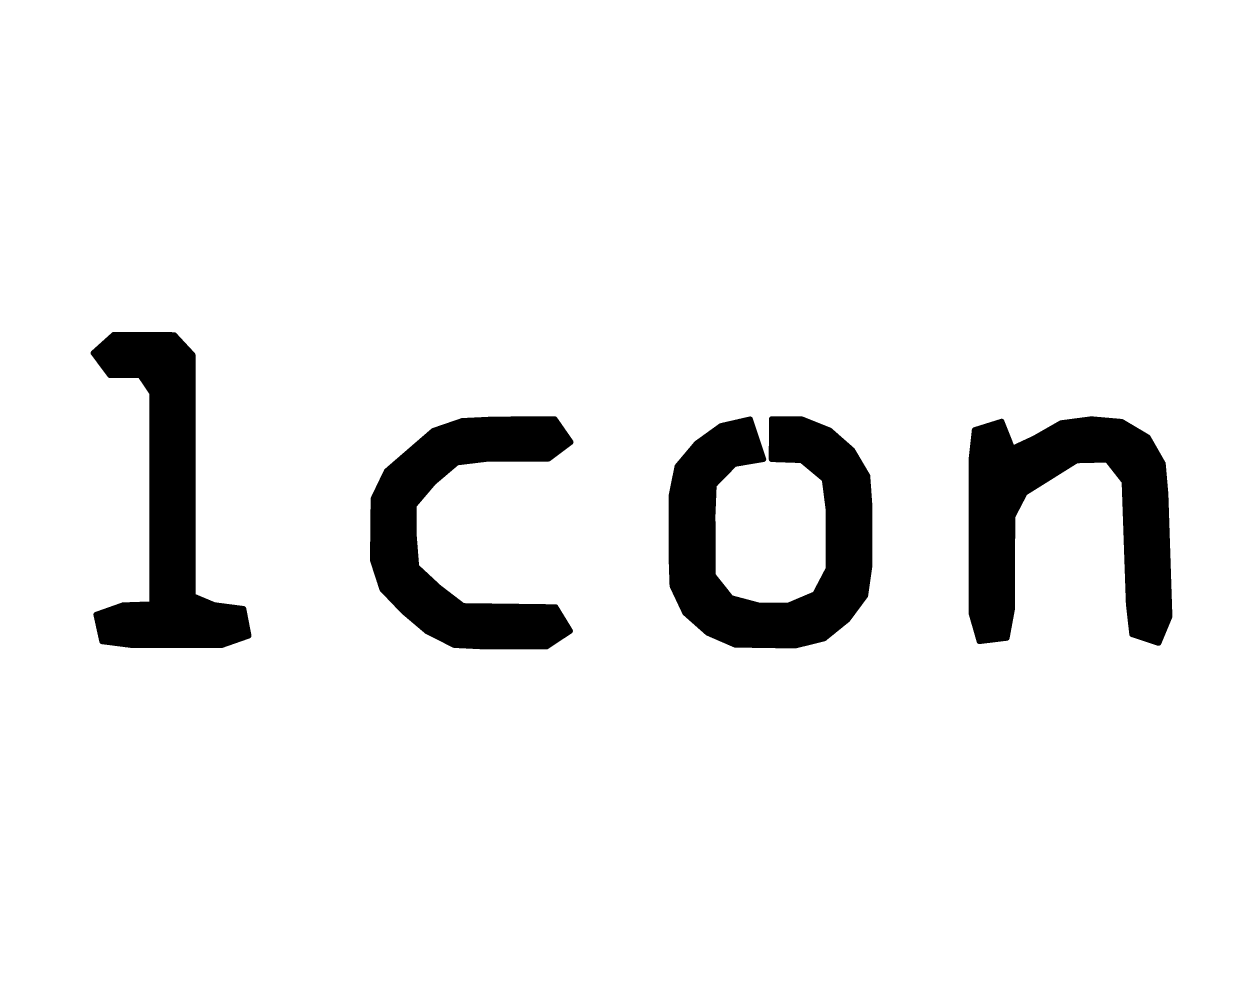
# Model space of a CAD drawing. Extents: x 40.2 to 61.4, y 22.5 to 56.
# Drawn here: x 45.804 to 47.867, y 47.611 to 49.259 of the extents above; entities that cross this region are included whole.
import ezdxf

# ---------------------------------------------------------------- set-up
doc = ezdxf.new("R2010")
doc.units = 0
doc.layers.add('1', color=12, linetype='CONTINUOUS')
doc.layers.add('21', color=251, linetype='CONTINUOUS')

msp = doc.modelspace()

# ---------------------------------------------------------------- linework, layer by layer
at = {"layer": '1', "const_width": 0.8128}
msp.add_lwpolyline([(46.21, 46.37, 0.4142), (50.7904, 50.9504)], format="xyb", dxfattribs=at)
at = {"layer": '21', "const_width": 0.01}
for points in [[(45.9603, 48.7183), (45.925, 48.6865)], [(46.0127, 48.7183), (45.9603, 48.7183)], [(46.0652, 48.7178), (46.0127, 48.7183)], [(45.94, 48.7), (46.0817, 48.7)], [(45.9511, 48.71), (46.0724, 48.71)], [(46.0974, 48.6832), (46.0652, 48.7178)], [(45.925, 48.6865), (45.9537, 48.6481)], [(45.9289, 48.69), (46.091, 48.69)], [(45.9298, 48.68), (46.0974, 48.68)], [(46.0977, 48.2638), (46.0974, 48.6832)], [(45.9373, 48.67), (46.0974, 48.67)], [(45.9448, 48.66), (46.0974, 48.66)], [(45.9523, 48.65), (46.0974, 48.65)], [(45.9537, 48.6481), (46.0061, 48.648)], [(46.0061, 48.648), (46.0273, 48.6166)], [(46.0115, 48.64), (46.0974, 48.64)], [(46.0182, 48.63), (46.0974, 48.63)], [(46.025, 48.62), (46.0974, 48.62)], [(46.0273, 48.6166), (46.0273, 48.2496)], [(46.0273, 48.61), (46.0974, 48.61)], [(46.0273, 48.6), (46.0974, 48.6)], [(46.0273, 48.59), (46.0975, 48.59)], [(46.0273, 48.58), (46.0975, 48.58)], [(46.0273, 48.57), (46.0975, 48.57)], [(46.0273, 48.56), (46.0975, 48.56)], [(46.5661, 48.5684), (46.516, 48.5512)], [(46.5416, 48.56), (46.735, 48.56)], [(46.6197, 48.571), (46.5661, 48.5684)], [(46.5981, 48.57), (46.7281, 48.57)], [(46.727, 48.5716), (46.6197, 48.571)], [(46.7548, 48.5316), (46.727, 48.5716)], [(47.0162, 48.5596), (46.9739, 48.5291)], [(47.0668, 48.5712), (47.0162, 48.5596)], [(47.0179, 48.56), (47.0706, 48.56)], [(47.0615, 48.57), (47.0672, 48.57)], [(47.0899, 48.502), (47.0668, 48.5712)], [(47.1047, 48.5716), (47.1044, 48.502)], [(47.1571, 48.5712), (47.1047, 48.5716)], [(47.1047, 48.57), (47.1602, 48.57)], [(47.1047, 48.56), (47.1852, 48.56)], [(47.2053, 48.552), (47.1571, 48.5712)], [(47.5043, 48.5672), (47.4576, 48.5526)], [(47.4813, 48.56), (47.5072, 48.56)], [(47.523, 48.5202), (47.5043, 48.5672)], [(47.6078, 48.5646), (47.5617, 48.5382)], [(47.5998, 48.56), (47.7248, 48.56)], [(47.6604, 48.5715), (47.6078, 48.5646)], [(47.6491, 48.57), (47.6773, 48.57)], [(47.7132, 48.5669), (47.6604, 48.5715)], [(47.7586, 48.54), (47.7132, 48.5669)], [(46.0273, 48.55), (46.0975, 48.55)], [(46.0273, 48.54), (46.0975, 48.54)], [(46.516, 48.5512), (46.4349, 48.4811)], [(46.503, 48.54), (46.7489, 48.54)], [(46.5146, 48.55), (46.742, 48.55)], [(46.989, 48.54), (47.0773, 48.54)], [(47.0029, 48.55), (47.0739, 48.55)], [(47.1046, 48.55), (47.2076, 48.55)], [(47.1046, 48.54), (47.219, 48.54)], [(47.2446, 48.5175), (47.2053, 48.552)], [(47.4576, 48.5526), (47.4518, 48.5005)], [(47.4562, 48.54), (47.5151, 48.54)], [(47.4573, 48.55), (47.5112, 48.55)], [(47.5617, 48.5382), (47.523, 48.5202)], [(47.5649, 48.54), (47.7585, 48.54)], [(47.5823, 48.55), (47.7416, 48.55)], [(47.7848, 48.4942), (47.7586, 48.54)], [(46.0273, 48.53), (46.0975, 48.53)], [(46.0273, 48.52), (46.0975, 48.52)], [(46.4799, 48.52), (46.7393, 48.52)], [(46.4915, 48.53), (46.7527, 48.53)], [(46.7164, 48.5029), (46.7548, 48.5316)], [(46.9739, 48.5291), (46.9405, 48.4894)], [(46.9663, 48.52), (47.0839, 48.52)], [(46.9751, 48.53), (47.0806, 48.53)], [(47.1045, 48.52), (47.2418, 48.52)], [(47.1046, 48.53), (47.2304, 48.53)], [(47.2709, 48.4729), (47.2446, 48.5175)], [(47.454, 48.52), (47.77, 48.52)], [(47.4551, 48.53), (47.5191, 48.53)], [(47.5441, 48.53), (47.7643, 48.53)], [(46.0273, 48.51), (46.0975, 48.51)], [(46.0273, 48.5), (46.0975, 48.5)], [(46.4568, 48.5), (46.5888, 48.5)], [(46.4684, 48.51), (46.7259, 48.51)], [(46.5162, 48.4615), (46.5571, 48.4962)], [(46.5571, 48.4962), (46.6091, 48.5025)], [(46.6091, 48.5025), (46.7164, 48.5029)], [(46.9494, 48.5), (47.078, 48.5)], [(46.9578, 48.51), (47.0873, 48.51)], [(47.0038, 48.4568), (47.0398, 48.4936)], [(47.0398, 48.4936), (47.0899, 48.502)], [(47.1044, 48.502), (47.1565, 48.5002)], [(47.1045, 48.51), (47.2491, 48.51)], [(47.1565, 48.5002), (47.1966, 48.4667)], [(47.1567, 48.5), (47.255, 48.5)], [(47.4518, 48.5005), (47.4519, 48.2339)], [(47.4518, 48.5), (47.6399, 48.5)], [(47.4529, 48.51), (47.7757, 48.51)], [(47.5446, 48.4434), (47.6349, 48.4999)], [(47.6349, 48.4999), (47.6881, 48.5011)], [(47.6881, 48.5011), (47.7181, 48.4629)], [(47.689, 48.5), (47.7815, 48.5)], [(47.7894, 48.4413), (47.7848, 48.4942)], [(46.0273, 48.49), (46.0975, 48.49)], [(46.0273, 48.48), (46.0975, 48.48)], [(46.4349, 48.4811), (46.4119, 48.4333)], [(46.4344, 48.48), (46.538, 48.48)], [(46.4452, 48.49), (46.5498, 48.49)], [(46.9405, 48.4894), (46.9302, 48.4386)], [(46.9386, 48.48), (47.0265, 48.48)], [(46.941, 48.49), (47.0363, 48.49)], [(47.1687, 48.49), (47.2609, 48.49)], [(47.1807, 48.48), (47.2667, 48.48)], [(47.2746, 48.4209), (47.2709, 48.4729)], [(47.4518, 48.49), (47.6191, 48.49)], [(47.4518, 48.48), (47.6031, 48.48)], [(47.6968, 48.49), (47.7852, 48.49)], [(47.7047, 48.48), (47.786, 48.48)], [(46.0273, 48.47), (46.0976, 48.47)], [(46.0273, 48.46), (46.0976, 48.46)], [(46.0273, 48.45), (46.0976, 48.45)], [(46.42, 48.45), (46.5064, 48.45)], [(46.4248, 48.46), (46.5149, 48.46)], [(46.4296, 48.47), (46.5262, 48.47)], [(46.4822, 48.4216), (46.5162, 48.4615)], [(46.9325, 48.45), (47.0036, 48.45)], [(46.9345, 48.46), (47.007, 48.46)], [(46.9366, 48.47), (47.0168, 48.47)], [(47.0017, 48.4049), (47.0038, 48.4568)], [(47.1927, 48.47), (47.2711, 48.47)], [(47.1966, 48.4667), (47.2031, 48.4158)], [(47.1975, 48.46), (47.2718, 48.46)], [(47.1987, 48.45), (47.2726, 48.45)], [(47.4518, 48.47), (47.5872, 48.47)], [(47.4518, 48.46), (47.5712, 48.46)], [(47.4518, 48.45), (47.5552, 48.45)], [(47.7125, 48.47), (47.7869, 48.47)], [(47.7181, 48.4629), (47.7255, 48.2498)], [(47.7182, 48.46), (47.7877, 48.46)], [(47.7185, 48.45), (47.7886, 48.45)], [(46.0273, 48.44), (46.0976, 48.44)], [(46.0273, 48.43), (46.0976, 48.43)], [(46.4119, 48.4333), (46.4108, 48.3261)], [(46.4119, 48.43), (46.4894, 48.43)], [(46.4152, 48.44), (46.4979, 48.44)], [(46.9302, 48.4386), (46.9301, 48.3339)], [(46.9302, 48.43), (47.0027, 48.43)], [(46.9305, 48.44), (47.0032, 48.44)], [(47.2, 48.44), (47.2733, 48.44)], [(47.2013, 48.43), (47.274, 48.43)], [(47.4518, 48.44), (47.5428, 48.44)], [(47.4518, 48.43), (47.5376, 48.43)], [(47.523, 48.4019), (47.5446, 48.4434)], [(47.7189, 48.44), (47.7894, 48.44)], [(47.7192, 48.43), (47.7897, 48.43)], [(47.7964, 48.2282), (47.7894, 48.4413)], [(46.0273, 48.42), (46.0976, 48.42)], [(46.0273, 48.41), (46.0976, 48.41)], [(46.4117, 48.41), (46.4822, 48.41)], [(46.4118, 48.42), (46.4822, 48.42)], [(46.4822, 48.368), (46.4822, 48.4216)], [(46.9302, 48.42), (47.0023, 48.42)], [(46.9302, 48.41), (47.0019, 48.41)], [(47.2025, 48.42), (47.2746, 48.42)], [(47.2031, 48.4158), (47.2031, 48.311)], [(47.2031, 48.41), (47.2746, 48.41)], [(47.2746, 48.3161), (47.2746, 48.4209)], [(47.4518, 48.42), (47.5324, 48.42)], [(47.4518, 48.41), (47.5272, 48.41)], [(47.7196, 48.42), (47.7901, 48.42)], [(47.7199, 48.41), (47.7904, 48.41)], [(46.0273, 48.4), (46.0976, 48.4)], [(46.0273, 48.39), (46.0976, 48.39)], [(46.4115, 48.39), (46.4822, 48.39)], [(46.4116, 48.4), (46.4822, 48.4)], [(46.9302, 48.4), (47.0017, 48.4)], [(46.9302, 48.39), (47.0018, 48.39)], [(47.0021, 48.3001), (47.0017, 48.4049)], [(47.2031, 48.4), (47.2746, 48.4)], [(47.2031, 48.39), (47.2746, 48.39)], [(47.4518, 48.4), (47.5229, 48.4)], [(47.4518, 48.39), (47.5229, 48.39)], [(47.5227, 48.242), (47.523, 48.4019)], [(47.7203, 48.4), (47.7907, 48.4)], [(47.7206, 48.39), (47.7911, 48.39)], [(46.0273, 48.38), (46.0976, 48.38)], [(46.0273, 48.37), (46.0976, 48.37)], [(46.4113, 48.37), (46.4822, 48.37)], [(46.4114, 48.38), (46.4822, 48.38)], [(46.4864, 48.3151), (46.4822, 48.368)], [(46.9301, 48.38), (47.0018, 48.38)], [(46.9301, 48.37), (47.0018, 48.37)], [(47.2031, 48.38), (47.2746, 48.38)], [(47.2031, 48.37), (47.2746, 48.37)], [(47.4518, 48.38), (47.5229, 48.38)], [(47.4518, 48.37), (47.5229, 48.37)], [(47.721, 48.38), (47.7914, 48.38)], [(47.7213, 48.37), (47.7917, 48.37)], [(46.0273, 48.36), (46.0976, 48.36)], [(46.0273, 48.35), (46.0977, 48.35)], [(46.4111, 48.35), (46.4836, 48.35)], [(46.4112, 48.36), (46.4828, 48.36)], [(46.9301, 48.36), (47.0019, 48.36)], [(46.9301, 48.35), (47.0019, 48.35)], [(47.2031, 48.36), (47.2746, 48.36)], [(47.2031, 48.35), (47.2746, 48.35)], [(47.4518, 48.36), (47.5229, 48.36)], [(47.4518, 48.35), (47.5229, 48.35)], [(47.7217, 48.36), (47.7921, 48.36)], [(47.722, 48.35), (47.7924, 48.35)], [(46.0273, 48.34), (46.0977, 48.34)], [(46.0273, 48.33), (46.0977, 48.33)], [(46.4108, 48.3261), (46.4272, 48.2758)], [(46.4109, 48.33), (46.4852, 48.33)], [(46.411, 48.34), (46.4844, 48.34)], [(46.9301, 48.34), (47.002, 48.34)], [(46.9301, 48.3339), (46.9318, 48.2816)], [(46.9302, 48.33), (47.002, 48.33)], [(47.2031, 48.34), (47.2746, 48.34)], [(47.2031, 48.33), (47.2746, 48.33)], [(47.4519, 48.34), (47.5229, 48.34)], [(47.4519, 48.33), (47.5228, 48.33)], [(47.7223, 48.34), (47.7927, 48.34)], [(47.7227, 48.33), (47.7931, 48.33)], [(46.0273, 48.32), (46.0977, 48.32)], [(46.0273, 48.31), (46.0977, 48.31)], [(46.4128, 48.32), (46.486, 48.32)], [(46.4161, 48.31), (46.4919, 48.31)], [(46.5255, 48.2788), (46.4864, 48.3151)], [(46.9306, 48.32), (47.0021, 48.32)], [(46.9309, 48.31), (47.0021, 48.31)], [(47.2031, 48.311), (47.1801, 48.2672)], [(47.2026, 48.31), (47.2737, 48.31)], [(47.2031, 48.32), (47.2746, 48.32)], [(47.2672, 48.2647), (47.2746, 48.3161)], [(47.4519, 48.32), (47.5228, 48.32)], [(47.4519, 48.31), (47.5228, 48.31)], [(47.723, 48.32), (47.7934, 48.32)], [(47.7234, 48.31), (47.7937, 48.31)], [(46.0273, 48.3), (46.0977, 48.3)], [(46.0273, 48.29), (46.0977, 48.29)], [(46.4193, 48.3), (46.5027, 48.3)], [(46.4225, 48.29), (46.5134, 48.29)], [(46.9312, 48.3), (47.0022, 48.3)], [(46.9315, 48.29), (47.0102, 48.29)], [(47.0336, 48.2605), (47.0021, 48.3001)], [(47.1921, 48.29), (47.2709, 48.29)], [(47.1973, 48.3), (47.2723, 48.3)], [(47.4519, 48.3), (47.5228, 48.3)], [(47.4519, 48.29), (47.5228, 48.29)], [(47.7237, 48.3), (47.7941, 48.3)], [(47.7241, 48.29), (47.7944, 48.29)], [(46.0273, 48.28), (46.0977, 48.28)], [(46.0273, 48.27), (46.0977, 48.27)], [(46.4258, 48.28), (46.5242, 48.28)], [(46.4272, 48.2758), (46.4641, 48.2372)], [(46.4327, 48.27), (46.537, 48.27)], [(46.5676, 48.2466), (46.5255, 48.2788)], [(46.9318, 48.2816), (46.954, 48.2346)], [(46.9326, 48.28), (47.0181, 48.28)], [(46.9373, 48.27), (47.026, 48.27)], [(47.1801, 48.2672), (47.1341, 48.2477)], [(47.1816, 48.27), (47.268, 48.27)], [(47.1868, 48.28), (47.2694, 48.28)], [(47.2364, 48.2231), (47.2672, 48.2647)], [(47.4519, 48.28), (47.5228, 48.28)], [(47.4519, 48.27), (47.5227, 48.27)], [(47.7244, 48.28), (47.7947, 48.28)], [(47.7248, 48.27), (47.7951, 48.27)], [(45.9762, 48.2479), (45.9298, 48.2315)], [(46.0273, 48.2496), (45.9762, 48.2479)], [(46.0273, 48.26), (46.1068, 48.26)], [(46.0273, 48.25), (46.1306, 48.25)], [(46.1349, 48.2482), (46.0977, 48.2638)], [(46.1857, 48.2416), (46.1349, 48.2482)], [(46.4423, 48.26), (46.5501, 48.26)], [(46.4519, 48.25), (46.5631, 48.25)], [(46.7285, 48.2446), (46.5676, 48.2466)], [(46.7538, 48.2033), (46.7285, 48.2446)], [(46.942, 48.26), (47.0355, 48.26)], [(46.9468, 48.25), (47.0729, 48.25)], [(47.0817, 48.2477), (47.0336, 48.2605)], [(47.1341, 48.2477), (47.0817, 48.2477)], [(47.1396, 48.25), (47.2563, 48.25)], [(47.1632, 48.26), (47.2638, 48.26)], [(47.4519, 48.26), (47.5227, 48.26)], [(47.4519, 48.25), (47.5227, 48.25)], [(47.7251, 48.26), (47.7954, 48.26)], [(47.7255, 48.25), (47.7957, 48.25)], [(47.7255, 48.2498), (47.7314, 48.1975)], [(45.9298, 48.2315), (45.94, 48.1852)], [(45.9301, 48.23), (46.188, 48.23)], [(45.9538, 48.24), (46.186, 48.24)], [(46.1947, 48.195), (46.1857, 48.2416)], [(46.4615, 48.24), (46.7313, 48.24)], [(46.4641, 48.2372), (46.505, 48.2026)], [(46.4727, 48.23), (46.7374, 48.23)], [(46.9515, 48.24), (47.2489, 48.24)], [(46.954, 48.2346), (46.9931, 48.2)], [(46.9592, 48.23), (47.2415, 48.23)], [(47.1957, 48.1902), (47.2364, 48.2231)], [(47.4519, 48.24), (47.5223, 48.24)], [(47.4519, 48.2339), (47.4659, 48.1854)], [(47.453, 48.23), (47.5205, 48.23)], [(47.5133, 48.1912), (47.5227, 48.242)], [(47.7266, 48.24), (47.796, 48.24)], [(47.7277, 48.23), (47.7964, 48.23)], [(47.7773, 48.1824), (47.7964, 48.2282)], [(45.9323, 48.22), (46.1899, 48.22)], [(45.9345, 48.21), (46.1918, 48.21)], [(46.4845, 48.22), (46.7435, 48.22)], [(46.4963, 48.21), (46.7496, 48.21)], [(46.505, 48.2026), (46.5525, 48.1787)], [(46.7131, 48.1763), (46.7538, 48.2033)], [(46.9705, 48.22), (47.2326, 48.22)], [(46.9818, 48.21), (47.2202, 48.21)], [(47.4559, 48.22), (47.5186, 48.22)], [(47.4588, 48.21), (47.5168, 48.21)], [(47.7288, 48.22), (47.793, 48.22)], [(47.73, 48.21), (47.7888, 48.21)], [(45.9368, 48.2), (46.1938, 48.2)], [(45.939, 48.19), (46.1804, 48.19)], [(45.94, 48.1852), (45.9909, 48.1787)], [(46.1482, 48.1787), (46.1947, 48.195)], [(46.5102, 48.2), (46.7489, 48.2)], [(46.53, 48.19), (46.7338, 48.19)], [(46.9931, 48.2), (47.0408, 48.1793)], [(46.9931, 48.2), (47.2078, 48.2)], [(47.0161, 48.19), (47.1948, 48.19)], [(47.1454, 48.1778), (47.1957, 48.1902)], [(47.4617, 48.2), (47.5149, 48.2)], [(47.4646, 48.19), (47.5035, 48.19)], [(47.4659, 48.1854), (47.5133, 48.1912)], [(47.7311, 48.2), (47.7846, 48.2)], [(47.7314, 48.1975), (47.7773, 48.1824)], [(47.7543, 48.19), (47.7805, 48.19)], [(45.9805, 48.18), (46.152, 48.18)], [(45.9909, 48.1787), (46.1482, 48.1787)], [(46.5499, 48.18), (46.7187, 48.18)], [(46.5525, 48.1787), (46.6059, 48.1761)], [(46.6059, 48.1761), (46.6595, 48.176)], [(46.6595, 48.176), (46.7131, 48.1763)], [(47.0393, 48.18), (47.1544, 48.18)], [(47.0408, 48.1793), (47.1454, 48.1778)]]:
    msp.add_lwpolyline(points, dxfattribs=at)
at = {"layer": '21', "const_width": 0.005}
for points in [[(45.9603, 48.7208, 1), (45.9603, 48.7158)], [(45.962, 48.7164, 1), (45.9586, 48.7201)], [(46.0128, 48.7208, 1), (46.0127, 48.7158)], [(46.0127, 48.7158, 1), (46.0127, 48.7208)], [(45.94, 48.7025, 1), (45.94, 48.6975)], [(45.9511, 48.7125, 1), (45.9511, 48.7075)], [(46.067, 48.7195, 1), (46.0633, 48.7161)], [(46.0651, 48.7153, 1), (46.0652, 48.7203)], [(46.0724, 48.7075, 1), (46.0724, 48.7125)], [(46.0817, 48.6975, 1), (46.0817, 48.7025)], [(45.927, 48.688, 1), (45.9229, 48.685)], [(45.9233, 48.6883, 1), (45.9266, 48.6846)], [(45.9289, 48.6925, 1), (45.9289, 48.6875)], [(45.9298, 48.6825, 1), (45.9298, 48.6775)], [(46.091, 48.6875, 1), (46.091, 48.6925)], [(46.0999, 48.6832, 1), (46.0949, 48.6832)], [(46.0955, 48.6815, 1), (46.0992, 48.6849)], [(46.0974, 48.6775, 1), (46.0974, 48.6825)], [(45.9373, 48.6725, 1), (45.9373, 48.6675)], [(45.9448, 48.6625, 1), (45.9448, 48.6575)], [(46.0974, 48.6675, 1), (46.0974, 48.6725)], [(46.0974, 48.6575, 1), (46.0974, 48.6625)], [(45.9523, 48.6525, 1), (45.9523, 48.6475)], [(45.9537, 48.6506, 1), (45.9537, 48.6456)], [(45.9517, 48.6466, 1), (45.9557, 48.6496)], [(46.0082, 48.6494, 1), (46.004, 48.6466)], [(46.0061, 48.6455, 1), (46.0061, 48.6505)], [(46.0115, 48.6425, 1), (46.0115, 48.6375)], [(46.0974, 48.6475, 1), (46.0974, 48.6525)], [(46.0974, 48.6375, 1), (46.0974, 48.6425)], [(46.0182, 48.6325, 1), (46.0182, 48.6275)], [(46.025, 48.6225, 1), (46.025, 48.6175)], [(46.0298, 48.6166, 1), (46.0248, 48.6166)], [(46.0252, 48.6152, 1), (46.0294, 48.618)], [(46.0974, 48.6275, 1), (46.0974, 48.6325)], [(46.0974, 48.6175, 1), (46.0974, 48.6225)], [(46.0273, 48.6125, 1), (46.0273, 48.6075)], [(46.0273, 48.6025, 1), (46.0273, 48.5975)], [(46.0974, 48.6075, 1), (46.0974, 48.6125)], [(46.0974, 48.5975, 1), (46.0974, 48.6025)], [(46.0273, 48.5925, 1), (46.0273, 48.5875)], [(46.0273, 48.5825, 1), (46.0273, 48.5775)], [(46.0975, 48.5875, 1), (46.0975, 48.5925)], [(46.0975, 48.5775, 1), (46.0975, 48.5825)], [(46.0273, 48.5725, 1), (46.0273, 48.5675)], [(46.0273, 48.5625, 1), (46.0273, 48.5575)], [(46.0975, 48.5675, 1), (46.0975, 48.5725)], [(46.0975, 48.5575, 1), (46.0975, 48.5625)], [(46.5416, 48.5625, 1), (46.5416, 48.5575)], [(46.566, 48.5709, 1), (46.5663, 48.5659)], [(46.567, 48.5661, 1), (46.5653, 48.5708)], [(46.5981, 48.5725, 1), (46.5981, 48.5675)], [(46.6197, 48.5735, 1), (46.6197, 48.5685)], [(46.6198, 48.5685, 1), (46.6196, 48.5735)], [(46.729, 48.573, 1), (46.7249, 48.5701)], [(46.727, 48.5691, 1), (46.7269, 48.5741)], [(46.7281, 48.5675, 1), (46.7281, 48.5725)], [(46.735, 48.5575, 1), (46.735, 48.5625)], [(47.0156, 48.562, 1), (47.0167, 48.5572)], [(47.0176, 48.5576, 1), (47.0147, 48.5616)], [(47.0179, 48.5625, 1), (47.0179, 48.5575)], [(47.0615, 48.5725, 1), (47.0615, 48.5675)], [(47.0692, 48.572, 1), (47.0645, 48.5704)], [(47.0674, 48.5688, 1), (47.0663, 48.5737)], [(47.0672, 48.5675, 1), (47.0672, 48.5725)], [(47.0706, 48.5575, 1), (47.0706, 48.5625)], [(47.1047, 48.5741, 1), (47.1047, 48.5691)], [(47.1072, 48.5716, 1), (47.1022, 48.5716)], [(47.1047, 48.5725, 1), (47.1047, 48.5675)], [(47.1047, 48.5625, 1), (47.1047, 48.5575)], [(47.158, 48.5735, 1), (47.1562, 48.5689)], [(47.1571, 48.5687, 1), (47.1571, 48.5737)], [(47.1602, 48.5675, 1), (47.1602, 48.5725)], [(47.1852, 48.5575, 1), (47.1852, 48.5625)], [(47.4813, 48.5625, 1), (47.4813, 48.5575)], [(47.5066, 48.5681, 1), (47.502, 48.5663)], [(47.5051, 48.5648, 1), (47.5036, 48.5696)], [(47.5072, 48.5575, 1), (47.5072, 48.5625)], [(47.5998, 48.5625, 1), (47.5998, 48.5575)], [(47.6075, 48.5671, 1), (47.6082, 48.5621)], [(47.6091, 48.5624, 1), (47.6066, 48.5668)], [(47.6491, 48.5725, 1), (47.6491, 48.5675)], [(47.6606, 48.574, 1), (47.6601, 48.569)], [(47.6607, 48.569, 1), (47.66, 48.574)], [(47.6773, 48.5675, 1), (47.6773, 48.5725)], [(47.7145, 48.569, 1), (47.7119, 48.5647)], [(47.713, 48.5644, 1), (47.7134, 48.5694)], [(47.7248, 48.5575, 1), (47.7248, 48.5625)], [(46.0273, 48.5525, 1), (46.0273, 48.5475)], [(46.0273, 48.5425, 1), (46.0273, 48.5375)], [(46.0975, 48.5475, 1), (46.0975, 48.5525)], [(46.0975, 48.5375, 1), (46.0975, 48.5425)], [(46.503, 48.5425, 1), (46.503, 48.5375)], [(46.5146, 48.5525, 1), (46.5146, 48.5475)], [(46.5151, 48.5535, 1), (46.5168, 48.5488)], [(46.5176, 48.5493, 1), (46.5143, 48.5531)], [(46.742, 48.5475, 1), (46.742, 48.5525)], [(46.7489, 48.5375, 1), (46.7489, 48.5425)], [(46.989, 48.5425, 1), (46.989, 48.5375)], [(47.0029, 48.5525, 1), (47.0029, 48.5475)], [(47.0739, 48.5475, 1), (47.0739, 48.5525)], [(47.0773, 48.5375, 1), (47.0773, 48.5425)], [(47.1046, 48.5525, 1), (47.1046, 48.5475)], [(47.1046, 48.5425, 1), (47.1046, 48.5375)], [(47.207, 48.5538, 1), (47.2037, 48.5501)], [(47.2044, 48.5496, 1), (47.2063, 48.5543)], [(47.2076, 48.5475, 1), (47.2076, 48.5525)], [(47.219, 48.5375, 1), (47.219, 48.5425)], [(47.4562, 48.5425, 1), (47.4562, 48.5375)], [(47.4573, 48.5525, 1), (47.4573, 48.5475)], [(47.4568, 48.555, 1), (47.4583, 48.5502)], [(47.4601, 48.5523, 1), (47.4551, 48.5528)], [(47.5112, 48.5475, 1), (47.5112, 48.5525)], [(47.5151, 48.5375, 1), (47.5151, 48.5425)], [(47.5604, 48.5403, 1), (47.5629, 48.536)], [(47.5627, 48.5359, 1), (47.5606, 48.5404)], [(47.5649, 48.5425, 1), (47.5649, 48.5375)], [(47.5823, 48.5525, 1), (47.5823, 48.5475)], [(47.7416, 48.5475, 1), (47.7416, 48.5525)], [(47.7608, 48.5412, 1), (47.7564, 48.5387)], [(47.7573, 48.5378, 1), (47.7599, 48.5421)], [(47.7585, 48.5375, 1), (47.7585, 48.5425)], [(46.0273, 48.5325, 1), (46.0273, 48.5275)], [(46.0273, 48.5225, 1), (46.0273, 48.5175)], [(46.0975, 48.5275, 1), (46.0975, 48.5325)], [(46.0975, 48.5175, 1), (46.0975, 48.5225)], [(46.4799, 48.5225, 1), (46.4799, 48.5175)], [(46.4915, 48.5325, 1), (46.4915, 48.5275)], [(46.7393, 48.5175, 1), (46.7393, 48.5225)], [(46.7527, 48.5301, 1), (46.7568, 48.533)], [(46.7527, 48.5275, 1), (46.7527, 48.5325)], [(46.7563, 48.5296, 1), (46.7533, 48.5336)], [(46.9663, 48.5225, 1), (46.9663, 48.5175)], [(46.9725, 48.5312, 1), (46.9754, 48.5271)], [(46.9758, 48.5275, 1), (46.972, 48.5307)], [(46.9751, 48.5325, 1), (46.9751, 48.5275)], [(47.0806, 48.5275, 1), (47.0806, 48.5325)], [(47.0839, 48.5175, 1), (47.0839, 48.5225)], [(47.1045, 48.5225, 1), (47.1045, 48.5175)], [(47.1046, 48.5325, 1), (47.1046, 48.5275)], [(47.2304, 48.5275, 1), (47.2304, 48.5325)], [(47.2418, 48.5175, 1), (47.2418, 48.5225)], [(47.2468, 48.5188, 1), (47.2425, 48.5162)], [(47.243, 48.5156, 1), (47.2463, 48.5194)], [(47.454, 48.5225, 1), (47.454, 48.5175)], [(47.4551, 48.5325, 1), (47.4551, 48.5275)], [(47.5191, 48.5275, 1), (47.5191, 48.5325)], [(47.5219, 48.5225, 1), (47.524, 48.518)], [(47.5206, 48.5193, 1), (47.5253, 48.5211)], [(47.5441, 48.5325, 1), (47.5441, 48.5275)], [(47.7643, 48.5275, 1), (47.7643, 48.5325)], [(47.77, 48.5175, 1), (47.77, 48.5225)], [(46.0273, 48.5125, 1), (46.0273, 48.5075)], [(46.0273, 48.5025, 1), (46.0273, 48.4975)], [(46.0975, 48.5075, 1), (46.0975, 48.5125)], [(46.0975, 48.4975, 1), (46.0975, 48.5025)], [(46.4568, 48.5025, 1), (46.4568, 48.4975)], [(46.4684, 48.5125, 1), (46.4684, 48.5075)], [(46.5568, 48.4987, 1), (46.5574, 48.4937)], [(46.5587, 48.4943, 1), (46.5555, 48.4981)], [(46.5888, 48.4975, 1), (46.5888, 48.5025)], [(46.6091, 48.505, 1), (46.6091, 48.5)], [(46.6094, 48.5, 1), (46.6088, 48.5049)], [(46.7149, 48.5049, 1), (46.7178, 48.5009)], [(46.7164, 48.5004, 1), (46.7163, 48.5054)], [(46.7259, 48.5075, 1), (46.7259, 48.5125)], [(46.9494, 48.5025, 1), (46.9494, 48.4975)], [(46.9578, 48.5125, 1), (46.9578, 48.5075)], [(47.0394, 48.4961, 1), (47.0402, 48.4912)], [(47.0416, 48.4919, 1), (47.038, 48.4954)], [(47.078, 48.4975, 1), (47.078, 48.5025)], [(47.0873, 48.5075, 1), (47.0873, 48.5125)], [(47.0876, 48.5012, 1), (47.0923, 48.5028)], [(47.0904, 48.4995, 1), (47.0895, 48.5045)], [(47.1045, 48.5045, 1), (47.1043, 48.4995)], [(47.1019, 48.502, 1), (47.1069, 48.502)], [(47.1045, 48.5125, 1), (47.1045, 48.5075)], [(47.1581, 48.5021, 1), (47.1549, 48.4983)], [(47.1567, 48.5025, 1), (47.1567, 48.4975)], [(47.1564, 48.4977, 1), (47.1566, 48.5027)], [(47.2491, 48.5075, 1), (47.2491, 48.5125)], [(47.255, 48.4975, 1), (47.255, 48.5025)], [(47.4543, 48.5005, 1), (47.4493, 48.5005)], [(47.4518, 48.5025, 1), (47.4518, 48.4975)], [(47.4493, 48.5007, 1), (47.4543, 48.5002)], [(47.4529, 48.5125, 1), (47.4529, 48.5075)], [(47.6349, 48.5024, 1), (47.635, 48.4974)], [(47.6362, 48.4978, 1), (47.6336, 48.502)], [(47.6399, 48.4975, 1), (47.6399, 48.5025)], [(47.6901, 48.5027, 1), (47.6861, 48.4996)], [(47.689, 48.5025, 1), (47.689, 48.4975)], [(47.6882, 48.4986, 1), (47.6881, 48.5036)], [(47.7757, 48.5075, 1), (47.7757, 48.5125)], [(47.7815, 48.4975, 1), (47.7815, 48.5025)], [(47.7873, 48.4944, 1), (47.7823, 48.494)], [(47.7826, 48.4929, 1), (47.787, 48.4954)], [(46.0273, 48.4925, 1), (46.0273, 48.4875)], [(46.0273, 48.4825, 1), (46.0273, 48.4775)], [(46.0975, 48.4875, 1), (46.0975, 48.4925)], [(46.0975, 48.4775, 1), (46.0975, 48.4825)], [(46.4344, 48.4825, 1), (46.4344, 48.4775)], [(46.4332, 48.483, 1), (46.4365, 48.4792)], [(46.4371, 48.48, 1), (46.4326, 48.4821)], [(46.4452, 48.4925, 1), (46.4452, 48.4875)], [(46.538, 48.4775, 1), (46.538, 48.4825)], [(46.5498, 48.4875, 1), (46.5498, 48.4925)], [(46.9386, 48.4825, 1), (46.9386, 48.4775)], [(46.9386, 48.491, 1), (46.9424, 48.4878)], [(46.943, 48.4889, 1), (46.9381, 48.4899)], [(46.941, 48.4925, 1), (46.941, 48.4875)], [(47.0265, 48.4775, 1), (47.0265, 48.4825)], [(47.0363, 48.4875, 1), (47.0363, 48.4925)], [(47.1687, 48.4925, 1), (47.1687, 48.4875)], [(47.1807, 48.4825, 1), (47.1807, 48.4775)], [(47.2609, 48.4875, 1), (47.2609, 48.4925)], [(47.2667, 48.4775, 1), (47.2667, 48.4825)], [(47.2734, 48.4731, 1), (47.2684, 48.4728)], [(47.2687, 48.4717, 1), (47.2731, 48.4742)], [(47.4518, 48.4925, 1), (47.4518, 48.4875)], [(47.4518, 48.4825, 1), (47.4518, 48.4775)], [(47.6031, 48.4775, 1), (47.6031, 48.4825)], [(47.6191, 48.4875, 1), (47.6191, 48.4925)], [(47.6968, 48.4925, 1), (47.6968, 48.4875)], [(47.7047, 48.4825, 1), (47.7047, 48.4775)], [(47.7852, 48.4875, 1), (47.7852, 48.4925)], [(47.786, 48.4775, 1), (47.786, 48.4825)], [(46.0273, 48.4725, 1), (46.0273, 48.4675)], [(46.0273, 48.4625, 1), (46.0273, 48.4575)], [(46.0273, 48.4525, 1), (46.0273, 48.4475)], [(46.0976, 48.4675, 1), (46.0976, 48.4725)], [(46.0976, 48.4575, 1), (46.0976, 48.4625)], [(46.0976, 48.4475, 1), (46.0976, 48.4525)], [(46.42, 48.4525, 1), (46.42, 48.4475)], [(46.4248, 48.4625, 1), (46.4248, 48.4575)], [(46.4296, 48.4725, 1), (46.4296, 48.4675)], [(46.5064, 48.4475, 1), (46.5064, 48.4525)], [(46.5146, 48.4634, 1), (46.5178, 48.4596)], [(46.5181, 48.4599, 1), (46.5143, 48.4631)], [(46.5149, 48.4575, 1), (46.5149, 48.4625)], [(46.5262, 48.4675, 1), (46.5262, 48.4725)], [(46.9325, 48.4525, 1), (46.9325, 48.4475)], [(46.9345, 48.4625, 1), (46.9345, 48.4575)], [(46.9366, 48.4725, 1), (46.9366, 48.4675)], [(47.0063, 48.4567, 1), (47.0014, 48.4569)], [(47.0021, 48.4585, 1), (47.0056, 48.455)], [(47.0036, 48.4475, 1), (47.0036, 48.4525)], [(47.007, 48.4575, 1), (47.007, 48.4625)], [(47.0168, 48.4675, 1), (47.0168, 48.4725)], [(47.1927, 48.4725, 1), (47.1927, 48.4675)], [(47.1991, 48.4671, 1), (47.1941, 48.4664)], [(47.195, 48.4648, 1), (47.1982, 48.4687)], [(47.1975, 48.4625, 1), (47.1975, 48.4575)], [(47.1987, 48.4525, 1), (47.1987, 48.4475)], [(47.2711, 48.4675, 1), (47.2711, 48.4725)], [(47.2718, 48.4575, 1), (47.2718, 48.4625)], [(47.2726, 48.4475, 1), (47.2726, 48.4525)], [(47.4518, 48.4725, 1), (47.4518, 48.4675)], [(47.4518, 48.4625, 1), (47.4518, 48.4575)], [(47.4518, 48.4525, 1), (47.4518, 48.4475)], [(47.5552, 48.4475, 1), (47.5552, 48.4525)], [(47.5712, 48.4575, 1), (47.5712, 48.4625)], [(47.5872, 48.4675, 1), (47.5872, 48.4725)], [(47.7125, 48.4725, 1), (47.7125, 48.4675)], [(47.7206, 48.463, 1), (47.7156, 48.4628)], [(47.7182, 48.4625, 1), (47.7182, 48.4575)], [(47.7185, 48.4525, 1), (47.7185, 48.4475)], [(47.7161, 48.4614, 1), (47.72, 48.4645)], [(47.7869, 48.4675, 1), (47.7869, 48.4725)], [(47.7877, 48.4575, 1), (47.7877, 48.4625)], [(47.7886, 48.4475, 1), (47.7886, 48.4525)], [(46.0273, 48.4425, 1), (46.0273, 48.4375)], [(46.0273, 48.4325, 1), (46.0273, 48.4275)], [(46.0976, 48.4375, 1), (46.0976, 48.4425)], [(46.0976, 48.4275, 1), (46.0976, 48.4325)], [(46.4144, 48.4332, 1), (46.4094, 48.4333)], [(46.4097, 48.4344, 1), (46.4142, 48.4322)], [(46.4119, 48.4325, 1), (46.4119, 48.4275)], [(46.4152, 48.4425, 1), (46.4152, 48.4375)], [(46.4894, 48.4275, 1), (46.4894, 48.4325)], [(46.4979, 48.4375, 1), (46.4979, 48.4425)], [(46.9327, 48.4386, 1), (46.9277, 48.4386)], [(46.9278, 48.4391, 1), (46.9327, 48.4381)], [(46.9302, 48.4325, 1), (46.9302, 48.4275)], [(46.9305, 48.4425, 1), (46.9305, 48.4375)], [(47.0027, 48.4275, 1), (47.0027, 48.4325)], [(47.0032, 48.4375, 1), (47.0032, 48.4425)], [(47.2, 48.4425, 1), (47.2, 48.4375)], [(47.2013, 48.4325, 1), (47.2013, 48.4275)], [(47.2733, 48.4375, 1), (47.2733, 48.4425)], [(47.274, 48.4275, 1), (47.274, 48.4325)], [(47.4518, 48.4425, 1), (47.4518, 48.4375)], [(47.4518, 48.4325, 1), (47.4518, 48.4275)], [(47.5376, 48.4275, 1), (47.5376, 48.4325)], [(47.5433, 48.4455, 1), (47.5459, 48.4412)], [(47.5468, 48.4422, 1), (47.5424, 48.4445)], [(47.5428, 48.4375, 1), (47.5428, 48.4425)], [(47.7189, 48.4425, 1), (47.7189, 48.4375)], [(47.7192, 48.4325, 1), (47.7192, 48.4275)], [(47.7919, 48.4413, 1), (47.7869, 48.4412)], [(47.7869, 48.441, 1), (47.7919, 48.4415)], [(47.7894, 48.4375, 1), (47.7894, 48.4425)], [(47.7897, 48.4275, 1), (47.7897, 48.4325)], [(46.0273, 48.4225, 1), (46.0273, 48.4175)], [(46.0273, 48.4125, 1), (46.0273, 48.4075)], [(46.0976, 48.4175, 1), (46.0976, 48.4225)], [(46.0976, 48.4075, 1), (46.0976, 48.4125)], [(46.4117, 48.4125, 1), (46.4117, 48.4075)], [(46.4118, 48.4225, 1), (46.4118, 48.4175)], [(46.4847, 48.4216, 1), (46.4797, 48.4216)], [(46.4803, 48.4232, 1), (46.4841, 48.42)], [(46.4822, 48.4175, 1), (46.4822, 48.4225)], [(46.4822, 48.4075, 1), (46.4822, 48.4125)], [(46.9302, 48.4225, 1), (46.9302, 48.4175)], [(46.9302, 48.4125, 1), (46.9302, 48.4075)], [(47.0019, 48.4075, 1), (47.0019, 48.4125)], [(47.0023, 48.4175, 1), (47.0023, 48.4225)], [(47.2025, 48.4225, 1), (47.2025, 48.4175)], [(47.2055, 48.4158, 1), (47.2006, 48.4158)], [(47.2006, 48.4154, 1), (47.2055, 48.4161)], [(47.2031, 48.4125, 1), (47.2031, 48.4075)], [(47.2771, 48.4209, 1), (47.2721, 48.4209)], [(47.2721, 48.4207, 1), (47.2771, 48.4211)], [(47.2746, 48.4175, 1), (47.2746, 48.4225)], [(47.2746, 48.4075, 1), (47.2746, 48.4125)], [(47.4518, 48.4225, 1), (47.4518, 48.4175)], [(47.4518, 48.4125, 1), (47.4518, 48.4075)], [(47.5272, 48.4075, 1), (47.5272, 48.4125)], [(47.5324, 48.4175, 1), (47.5324, 48.4225)], [(47.7196, 48.4225, 1), (47.7196, 48.4175)], [(47.7199, 48.4125, 1), (47.7199, 48.4075)], [(47.7901, 48.4175, 1), (47.7901, 48.4225)], [(47.7904, 48.4075, 1), (47.7904, 48.4125)], [(46.0273, 48.4025, 1), (46.0273, 48.3975)], [(46.0273, 48.3925, 1), (46.0273, 48.3875)], [(46.0976, 48.3975, 1), (46.0976, 48.4025)], [(46.0976, 48.3875, 1), (46.0976, 48.3925)], [(46.4115, 48.3925, 1), (46.4115, 48.3875)], [(46.4116, 48.4025, 1), (46.4116, 48.3975)], [(46.4822, 48.3975, 1), (46.4822, 48.4025)], [(46.4822, 48.3875, 1), (46.4822, 48.3925)], [(46.9302, 48.4025, 1), (46.9302, 48.3975)], [(46.9302, 48.3925, 1), (46.9302, 48.3875)], [(47.0042, 48.4049, 1), (46.9992, 48.4049)], [(46.9992, 48.405, 1), (47.0042, 48.4048)], [(47.0017, 48.3975, 1), (47.0017, 48.4025)], [(47.0018, 48.3875, 1), (47.0018, 48.3925)], [(47.2031, 48.4025, 1), (47.2031, 48.3975)], [(47.2031, 48.3925, 1), (47.2031, 48.3875)], [(47.2746, 48.3975, 1), (47.2746, 48.4025)], [(47.2746, 48.3875, 1), (47.2746, 48.3925)], [(47.4518, 48.4025, 1), (47.4518, 48.3975)], [(47.4518, 48.3925, 1), (47.4518, 48.3875)], [(47.5207, 48.4031, 1), (47.5252, 48.4008)], [(47.5254, 48.4019, 1), (47.5205, 48.4019)], [(47.5229, 48.3975, 1), (47.5229, 48.4025)], [(47.5229, 48.3875, 1), (47.5229, 48.3925)], [(47.7203, 48.4025, 1), (47.7203, 48.3975)], [(47.7206, 48.3925, 1), (47.7206, 48.3875)], [(47.7907, 48.3975, 1), (47.7907, 48.4025)], [(47.7911, 48.3875, 1), (47.7911, 48.3925)], [(46.0273, 48.3825, 1), (46.0273, 48.3775)], [(46.0273, 48.3725, 1), (46.0273, 48.3675)], [(46.0976, 48.3775, 1), (46.0976, 48.3825)], [(46.0976, 48.3675, 1), (46.0976, 48.3725)], [(46.4113, 48.3725, 1), (46.4113, 48.3675)], [(46.4114, 48.3825, 1), (46.4114, 48.3775)], [(46.4847, 48.3682, 1), (46.4797, 48.3678)], [(46.4822, 48.3775, 1), (46.4822, 48.3825)], [(46.4822, 48.3675, 1), (46.4822, 48.3725)], [(46.9301, 48.3825, 1), (46.9301, 48.3775)], [(46.9301, 48.3725, 1), (46.9301, 48.3675)], [(47.0018, 48.3775, 1), (47.0018, 48.3825)], [(47.0018, 48.3675, 1), (47.0018, 48.3725)], [(47.2031, 48.3825, 1), (47.2031, 48.3775)], [(47.2031, 48.3725, 1), (47.2031, 48.3675)], [(47.2746, 48.3775, 1), (47.2746, 48.3825)], [(47.2746, 48.3675, 1), (47.2746, 48.3725)], [(47.4518, 48.3825, 1), (47.4518, 48.3775)], [(47.4518, 48.3725, 1), (47.4518, 48.3675)], [(47.5229, 48.3775, 1), (47.5229, 48.3825)], [(47.5229, 48.3675, 1), (47.5229, 48.3725)], [(47.721, 48.3825, 1), (47.721, 48.3775)], [(47.7213, 48.3725, 1), (47.7213, 48.3675)], [(47.7914, 48.3775, 1), (47.7914, 48.3825)], [(47.7917, 48.3675, 1), (47.7917, 48.3725)], [(46.0273, 48.3625, 1), (46.0273, 48.3575)], [(46.0273, 48.3525, 1), (46.0273, 48.3475)], [(46.0976, 48.3575, 1), (46.0976, 48.3625)], [(46.0977, 48.3475, 1), (46.0977, 48.3525)], [(46.4111, 48.3525, 1), (46.4111, 48.3475)], [(46.4112, 48.3625, 1), (46.4112, 48.3575)], [(46.4797, 48.368, 1), (46.4847, 48.368)], [(46.4828, 48.3575, 1), (46.4828, 48.3625)], [(46.4836, 48.3475, 1), (46.4836, 48.3525)], [(46.9301, 48.3625, 1), (46.9301, 48.3575)], [(46.9301, 48.3525, 1), (46.9301, 48.3475)], [(47.0019, 48.3575, 1), (47.0019, 48.3625)], [(47.0019, 48.3475, 1), (47.0019, 48.3525)], [(47.2031, 48.3625, 1), (47.2031, 48.3575)], [(47.2031, 48.3525, 1), (47.2031, 48.3475)], [(47.2746, 48.3575, 1), (47.2746, 48.3625)], [(47.2746, 48.3475, 1), (47.2746, 48.3525)], [(47.4518, 48.3625, 1), (47.4518, 48.3575)], [(47.4518, 48.3525, 1), (47.4518, 48.3475)], [(47.5229, 48.3575, 1), (47.5229, 48.3625)], [(47.5229, 48.3475, 1), (47.5229, 48.3525)], [(47.7217, 48.3625, 1), (47.7217, 48.3575)], [(47.722, 48.3525, 1), (47.722, 48.3475)], [(47.7921, 48.3575, 1), (47.7921, 48.3625)], [(47.7924, 48.3475, 1), (47.7924, 48.3525)], [(46.0273, 48.3425, 1), (46.0273, 48.3375)], [(46.0273, 48.3325, 1), (46.0273, 48.3275)], [(46.0977, 48.3375, 1), (46.0977, 48.3425)], [(46.0977, 48.3275, 1), (46.0977, 48.3325)], [(46.4132, 48.3269, 1), (46.4084, 48.3253)], [(46.4109, 48.3325, 1), (46.4109, 48.3275)], [(46.411, 48.3425, 1), (46.411, 48.3375)], [(46.4844, 48.3375, 1), (46.4844, 48.3425)], [(46.4852, 48.3275, 1), (46.4852, 48.3325)], [(46.9301, 48.3425, 1), (46.9301, 48.3375)], [(46.9326, 48.3339, 1), (46.9276, 48.3338)], [(46.9276, 48.3339, 1), (46.9326, 48.3339)], [(46.9302, 48.3325, 1), (46.9302, 48.3275)], [(47.002, 48.3375, 1), (47.002, 48.3425)], [(47.002, 48.3275, 1), (47.002, 48.3325)], [(47.2031, 48.3425, 1), (47.2031, 48.3375)], [(47.2031, 48.3325, 1), (47.2031, 48.3275)], [(47.2746, 48.3375, 1), (47.2746, 48.3425)], [(47.2746, 48.3275, 1), (47.2746, 48.3325)], [(47.4519, 48.3425, 1), (47.4519, 48.3375)], [(47.4519, 48.3325, 1), (47.4519, 48.3275)], [(47.5228, 48.3275, 1), (47.5228, 48.3325)], [(47.5229, 48.3375, 1), (47.5229, 48.3425)], [(47.7223, 48.3425, 1), (47.7223, 48.3375)], [(47.7227, 48.3325, 1), (47.7227, 48.3275)], [(47.7927, 48.3375, 1), (47.7927, 48.3425)], [(47.7931, 48.3275, 1), (47.7931, 48.3325)], [(46.0273, 48.3225, 1), (46.0273, 48.3175)], [(46.0273, 48.3125, 1), (46.0273, 48.3075)], [(46.0977, 48.3175, 1), (46.0977, 48.3225)], [(46.0977, 48.3075, 1), (46.0977, 48.3125)], [(46.4083, 48.3261, 1), (46.4133, 48.3261)], [(46.4128, 48.3225, 1), (46.4128, 48.3175)], [(46.4161, 48.3125, 1), (46.4161, 48.3075)], [(46.4881, 48.3169, 1), (46.4847, 48.3133)], [(46.4839, 48.3149, 1), (46.4889, 48.3153)], [(46.486, 48.3175, 1), (46.486, 48.3225)], [(46.4919, 48.3075, 1), (46.4919, 48.3125)], [(46.9306, 48.3225, 1), (46.9306, 48.3175)], [(46.9309, 48.3125, 1), (46.9309, 48.3075)], [(47.0021, 48.3175, 1), (47.0021, 48.3225)], [(47.0021, 48.3075, 1), (47.0021, 48.3125)], [(47.2026, 48.3125, 1), (47.2026, 48.3075)], [(47.2031, 48.3225, 1), (47.2031, 48.3175)], [(47.2006, 48.311, 1), (47.2056, 48.311)], [(47.2053, 48.3098, 1), (47.2009, 48.3121)], [(47.2771, 48.3158, 1), (47.2721, 48.3165)], [(47.2721, 48.3161, 1), (47.2771, 48.3161)], [(47.2737, 48.3075, 1), (47.2737, 48.3125)], [(47.2746, 48.3175, 1), (47.2746, 48.3225)], [(47.4519, 48.3225, 1), (47.4519, 48.3175)], [(47.4519, 48.3125, 1), (47.4519, 48.3075)], [(47.5228, 48.3175, 1), (47.5228, 48.3225)], [(47.5228, 48.3075, 1), (47.5228, 48.3125)], [(47.723, 48.3225, 1), (47.723, 48.3175)], [(47.7234, 48.3125, 1), (47.7234, 48.3075)], [(47.7934, 48.3175, 1), (47.7934, 48.3225)], [(47.7937, 48.3075, 1), (47.7937, 48.3125)], [(46.0273, 48.3025, 1), (46.0273, 48.2975)], [(46.0273, 48.2925, 1), (46.0273, 48.2875)], [(46.0977, 48.2975, 1), (46.0977, 48.3025)], [(46.0977, 48.2875, 1), (46.0977, 48.2925)], [(46.4193, 48.3025, 1), (46.4193, 48.2975)], [(46.4225, 48.2925, 1), (46.4225, 48.2875)], [(46.5027, 48.2975, 1), (46.5027, 48.3025)], [(46.5134, 48.2875, 1), (46.5134, 48.2925)], [(46.9312, 48.3025, 1), (46.9312, 48.2975)], [(46.9315, 48.2925, 1), (46.9315, 48.2875)], [(46.9996, 48.3001, 1), (47.0046, 48.3001)], [(47.0041, 48.3017, 1), (47.0002, 48.2986)], [(47.0022, 48.2975, 1), (47.0022, 48.3025)], [(47.0102, 48.2875, 1), (47.0102, 48.2925)], [(47.1921, 48.2925, 1), (47.1921, 48.2875)], [(47.1973, 48.3025, 1), (47.1973, 48.2975)], [(47.2709, 48.2875, 1), (47.2709, 48.2925)], [(47.2723, 48.2975, 1), (47.2723, 48.3025)], [(47.4519, 48.3025, 1), (47.4519, 48.2975)], [(47.4519, 48.2925, 1), (47.4519, 48.2875)], [(47.5228, 48.2975, 1), (47.5228, 48.3025)], [(47.5228, 48.2875, 1), (47.5228, 48.2925)], [(47.7237, 48.3025, 1), (47.7237, 48.2975)], [(47.7241, 48.2925, 1), (47.7241, 48.2875)], [(47.7941, 48.2975, 1), (47.7941, 48.3025)], [(47.7944, 48.2875, 1), (47.7944, 48.2925)], [(46.0273, 48.2825, 1), (46.0273, 48.2775)], [(46.0273, 48.2725, 1), (46.0273, 48.2675)], [(46.0977, 48.2775, 1), (46.0977, 48.2825)], [(46.0977, 48.2675, 1), (46.0977, 48.2725)], [(46.4258, 48.2825, 1), (46.4258, 48.2775)], [(46.429, 48.2775, 1), (46.4254, 48.2741)], [(46.4248, 48.275, 1), (46.4295, 48.2766)], [(46.4327, 48.2725, 1), (46.4327, 48.2675)], [(46.527, 48.2808, 1), (46.524, 48.2768)], [(46.5238, 48.2769, 1), (46.5272, 48.2806)], [(46.5242, 48.2775, 1), (46.5242, 48.2825)], [(46.537, 48.2675, 1), (46.537, 48.2725)], [(46.9341, 48.2827, 1), (46.9295, 48.2806)], [(46.9293, 48.2815, 1), (46.9343, 48.2817)], [(46.9326, 48.2825, 1), (46.9326, 48.2775)], [(46.9373, 48.2725, 1), (46.9373, 48.2675)], [(47.0181, 48.2775, 1), (47.0181, 48.2825)], [(47.026, 48.2675, 1), (47.026, 48.2725)], [(47.1779, 48.2683, 1), (47.1823, 48.266)], [(47.1816, 48.2725, 1), (47.1816, 48.2675)], [(47.1811, 48.2649, 1), (47.1791, 48.2695)], [(47.1868, 48.2825, 1), (47.1868, 48.2775)], [(47.2692, 48.2632, 1), (47.2652, 48.2662)], [(47.268, 48.2675, 1), (47.268, 48.2725)], [(47.2694, 48.2775, 1), (47.2694, 48.2825)], [(47.4519, 48.2825, 1), (47.4519, 48.2775)], [(47.4519, 48.2725, 1), (47.4519, 48.2675)], [(47.5227, 48.2675, 1), (47.5227, 48.2725)], [(47.5228, 48.2775, 1), (47.5228, 48.2825)], [(47.7244, 48.2825, 1), (47.7244, 48.2775)], [(47.7248, 48.2725, 1), (47.7248, 48.2675)], [(47.7947, 48.2775, 1), (47.7947, 48.2825)], [(47.7951, 48.2675, 1), (47.7951, 48.2725)], [(45.9762, 48.2504, 1), (45.9763, 48.2454)], [(45.9771, 48.2456, 1), (45.9754, 48.2503)], [(46.0273, 48.2625, 1), (46.0273, 48.2575)], [(46.0273, 48.2525, 1), (46.0273, 48.2475)], [(46.0248, 48.2496, 1), (46.0298, 48.2496)], [(46.0274, 48.2471, 1), (46.0272, 48.2521)], [(46.0952, 48.2638, 1), (46.1002, 48.2638)], [(46.0987, 48.2661, 1), (46.0968, 48.2615)], [(46.1068, 48.2575, 1), (46.1068, 48.2625)], [(46.1306, 48.2475, 1), (46.1306, 48.2525)], [(46.1352, 48.2507, 1), (46.1345, 48.2457)], [(46.1339, 48.2459, 1), (46.1358, 48.2505)], [(46.4423, 48.2625, 1), (46.4423, 48.2575)], [(46.4519, 48.2525, 1), (46.4519, 48.2475)], [(46.5501, 48.2575, 1), (46.5501, 48.2625)], [(46.5631, 48.2475, 1), (46.5631, 48.2525)], [(46.5677, 48.2491, 1), (46.5676, 48.2441)], [(46.5661, 48.2446, 1), (46.5692, 48.2485)], [(46.7306, 48.2459, 1), (46.7264, 48.2433)], [(46.7285, 48.2421, 1), (46.7285, 48.2471)], [(46.942, 48.2625, 1), (46.942, 48.2575)], [(46.9468, 48.2525, 1), (46.9468, 48.2475)], [(47.0342, 48.2629, 1), (47.0329, 48.2581)], [(47.0316, 48.259, 1), (47.0355, 48.2621)], [(47.0355, 48.2575, 1), (47.0355, 48.2625)], [(47.0729, 48.2475, 1), (47.0729, 48.2525)], [(47.0817, 48.2502, 1), (47.0817, 48.2452)], [(47.0811, 48.2452, 1), (47.0824, 48.2501)], [(47.1331, 48.25, 1), (47.1351, 48.2454)], [(47.1341, 48.2452, 1), (47.1341, 48.2502)], [(47.1396, 48.2525, 1), (47.1396, 48.2475)], [(47.1632, 48.2625, 1), (47.1632, 48.2575)], [(47.2563, 48.2475, 1), (47.2563, 48.2525)], [(47.2638, 48.2575, 1), (47.2638, 48.2625)], [(47.2648, 48.265, 1), (47.2697, 48.2643)], [(47.4519, 48.2625, 1), (47.4519, 48.2575)], [(47.4519, 48.2525, 1), (47.4519, 48.2475)], [(47.5227, 48.2575, 1), (47.5227, 48.2625)], [(47.5227, 48.2475, 1), (47.5227, 48.2525)], [(47.7251, 48.2625, 1), (47.7251, 48.2575)], [(47.7255, 48.2525, 1), (47.7255, 48.2475)], [(47.728, 48.2501, 1), (47.723, 48.2496)], [(47.723, 48.2498, 1), (47.728, 48.2499)], [(47.7954, 48.2575, 1), (47.7954, 48.2625)], [(47.7957, 48.2475, 1), (47.7957, 48.2525)], [(45.9322, 48.2321, 1), (45.9273, 48.231)], [(45.929, 48.2339, 1), (45.9306, 48.2292)], [(45.9301, 48.2325, 1), (45.9301, 48.2275)], [(45.9538, 48.2425, 1), (45.9538, 48.2375)], [(46.1882, 48.242, 1), (46.1833, 48.2411)], [(46.1854, 48.2391, 1), (46.186, 48.244)], [(46.186, 48.2375, 1), (46.186, 48.2425)], [(46.188, 48.2275, 1), (46.188, 48.2325)], [(46.4615, 48.2425, 1), (46.4615, 48.2375)], [(46.4657, 48.2392, 1), (46.4625, 48.2353)], [(46.4623, 48.2355, 1), (46.4659, 48.239)], [(46.4727, 48.2325, 1), (46.4727, 48.2275)], [(46.7313, 48.2375, 1), (46.7313, 48.2425)], [(46.7374, 48.2275, 1), (46.7374, 48.2325)], [(46.9515, 48.2425, 1), (46.9515, 48.2375)], [(46.9557, 48.2365, 1), (46.9524, 48.2328)], [(46.9517, 48.2336, 1), (46.9563, 48.2357)], [(46.9592, 48.2325, 1), (46.9592, 48.2275)], [(47.2379, 48.2211, 1), (47.2348, 48.225)], [(47.2415, 48.2275, 1), (47.2415, 48.2325)], [(47.2489, 48.2375, 1), (47.2489, 48.2425)], [(47.4519, 48.2425, 1), (47.4519, 48.2375)], [(47.4543, 48.2346, 1), (47.4495, 48.2332)], [(47.4494, 48.2339, 1), (47.4544, 48.2339)], [(47.453, 48.2325, 1), (47.453, 48.2275)], [(47.5252, 48.2415, 1), (47.5202, 48.2425)], [(47.5202, 48.242, 1), (47.5252, 48.242)], [(47.5205, 48.2275, 1), (47.5205, 48.2325)], [(47.5223, 48.2375, 1), (47.5223, 48.2425)], [(47.7266, 48.2425, 1), (47.7266, 48.2375)], [(47.7277, 48.2325, 1), (47.7277, 48.2275)], [(47.7939, 48.2281, 1), (47.7989, 48.2282)], [(47.7987, 48.2272, 1), (47.7941, 48.2291)], [(47.796, 48.2375, 1), (47.796, 48.2425)], [(47.7964, 48.2275, 1), (47.7964, 48.2325)], [(45.9323, 48.2225, 1), (45.9323, 48.2175)], [(45.9345, 48.2125, 1), (45.9345, 48.2075)], [(46.1899, 48.2175, 1), (46.1899, 48.2225)], [(46.1918, 48.2075, 1), (46.1918, 48.2125)], [(46.4845, 48.2225, 1), (46.4845, 48.2175)], [(46.4963, 48.2125, 1), (46.4963, 48.2075)], [(46.5062, 48.2048, 1), (46.5039, 48.2004)], [(46.5034, 48.2007, 1), (46.5067, 48.2045)], [(46.7435, 48.2175, 1), (46.7435, 48.2225)], [(46.7496, 48.2075, 1), (46.7496, 48.2125)], [(46.7516, 48.2019, 1), (46.7559, 48.2046)], [(46.7551, 48.2012, 1), (46.7524, 48.2053)], [(46.9705, 48.2225, 1), (46.9705, 48.2175)], [(46.9818, 48.2125, 1), (46.9818, 48.2075)], [(47.2202, 48.2075, 1), (47.2202, 48.2125)], [(47.2326, 48.2175, 1), (47.2326, 48.2225)], [(47.2344, 48.2245, 1), (47.2384, 48.2216)], [(47.4559, 48.2225, 1), (47.4559, 48.2175)], [(47.4588, 48.2125, 1), (47.4588, 48.2075)], [(47.5168, 48.2075, 1), (47.5168, 48.2125)], [(47.5186, 48.2175, 1), (47.5186, 48.2225)], [(47.7288, 48.2225, 1), (47.7288, 48.2175)], [(47.73, 48.2125, 1), (47.73, 48.2075)], [(47.7888, 48.2075, 1), (47.7888, 48.2125)], [(47.793, 48.2175, 1), (47.793, 48.2225)], [(45.9368, 48.2025, 1), (45.9368, 48.1975)], [(45.939, 48.1925, 1), (45.939, 48.1875)], [(45.9403, 48.1877, 1), (45.9397, 48.1827)], [(45.9376, 48.1846, 1), (45.9425, 48.1857)], [(46.1804, 48.1875, 1), (46.1804, 48.1925)], [(46.1923, 48.1946, 1), (46.1972, 48.1955)], [(46.1938, 48.1975, 1), (46.1938, 48.2025)], [(46.1956, 48.1927, 1), (46.1939, 48.1974)], [(46.5102, 48.2025, 1), (46.5102, 48.1975)], [(46.53, 48.1925, 1), (46.53, 48.1875)], [(46.7338, 48.1875, 1), (46.7338, 48.1925)], [(46.7489, 48.1975, 1), (46.7489, 48.2025)], [(46.9941, 48.2023, 1), (46.9921, 48.1977)], [(46.9931, 48.2025, 1), (46.9931, 48.1975)], [(46.9914, 48.1981, 1), (46.9948, 48.2018)], [(47.0161, 48.1925, 1), (47.0161, 48.1875)], [(47.1942, 48.1922, 1), (47.1973, 48.1883)], [(47.1948, 48.1875, 1), (47.1948, 48.1925)], [(47.1963, 48.1878, 1), (47.1951, 48.1927)], [(47.2078, 48.1975, 1), (47.2078, 48.2025)], [(47.4617, 48.2025, 1), (47.4617, 48.1975)], [(47.4646, 48.1925, 1), (47.4646, 48.1875)], [(47.4656, 48.1879, 1), (47.4662, 48.1829)], [(47.4635, 48.1847, 1), (47.4683, 48.1861)], [(47.5035, 48.1875, 1), (47.5035, 48.1925)], [(47.5108, 48.1916, 1), (47.5157, 48.1907)], [(47.5136, 48.1887, 1), (47.513, 48.1937)], [(47.5149, 48.1975, 1), (47.5149, 48.2025)], [(47.7311, 48.2025, 1), (47.7311, 48.1975)], [(47.7321, 48.1999, 1), (47.7306, 48.1951)], [(47.7289, 48.1972, 1), (47.7338, 48.1978)], [(47.7543, 48.1925, 1), (47.7543, 48.1875)], [(47.7765, 48.1801, 1), (47.7781, 48.1848)], [(47.7805, 48.1875, 1), (47.7805, 48.1925)], [(47.7846, 48.1975, 1), (47.7846, 48.2025)], [(45.9805, 48.1825, 1), (45.9805, 48.1775)], [(45.9909, 48.1812, 1), (45.9909, 48.1762)], [(45.9906, 48.1762, 1), (45.9913, 48.1811)], [(46.1474, 48.181, 1), (46.149, 48.1763)], [(46.1482, 48.1762, 1), (46.1482, 48.1812)], [(46.152, 48.1775, 1), (46.152, 48.1825)], [(46.5499, 48.1825, 1), (46.5499, 48.1775)], [(46.5526, 48.1812, 1), (46.5523, 48.1762)], [(46.5513, 48.1765, 1), (46.5536, 48.1809)], [(46.6059, 48.1786, 1), (46.6059, 48.1736)], [(46.6057, 48.1736, 1), (46.606, 48.1786)], [(46.6595, 48.1785, 1), (46.6595, 48.1735)], [(46.6595, 48.1735, 1), (46.6595, 48.1785)], [(46.7118, 48.1784, 1), (46.7145, 48.1742)], [(46.7131, 48.1738, 1), (46.7131, 48.1788)], [(46.7187, 48.1775, 1), (46.7187, 48.1825)], [(47.0393, 48.1825, 1), (47.0393, 48.1775)], [(47.0408, 48.1818, 1), (47.0407, 48.1768)], [(47.0398, 48.1771, 1), (47.0418, 48.1816)], [(47.1448, 48.1802, 1), (47.146, 48.1753)], [(47.1454, 48.1753, 1), (47.1455, 48.1803)], [(47.1544, 48.1775, 1), (47.1544, 48.1825)], [(47.775, 48.1834, 1), (47.7796, 48.1815)]]:
    msp.add_lwpolyline(points, format="xyb", dxfattribs=at)

doc.saveas('drawing.dxf')
